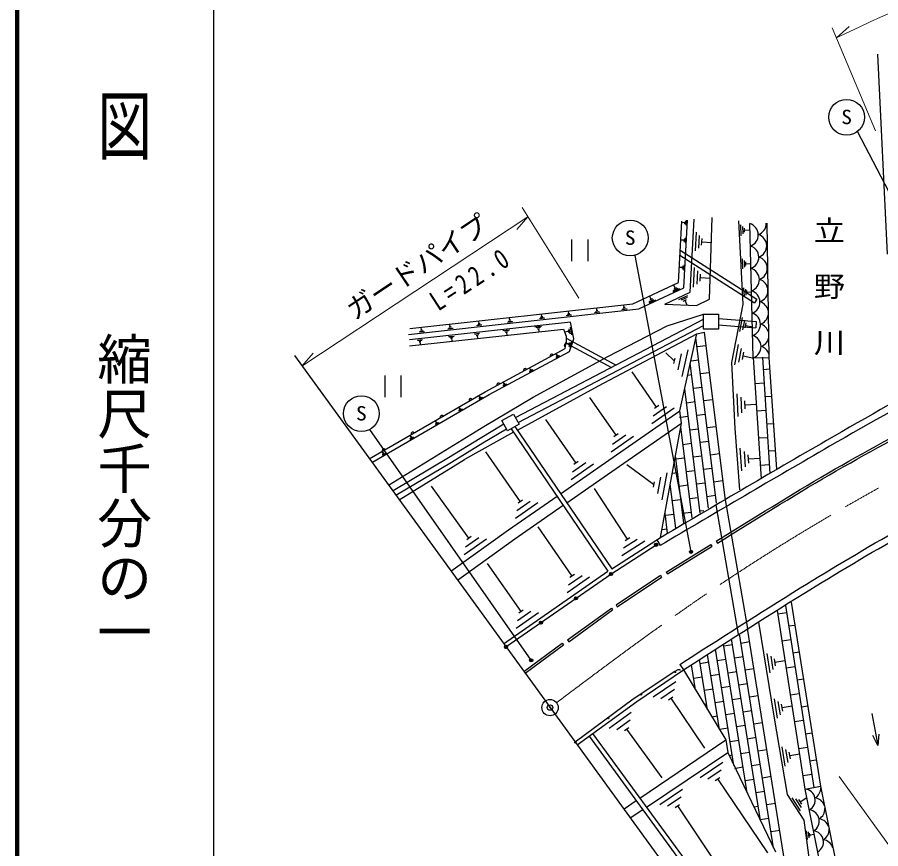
# Model space of a CAD drawing. Units: millimetres, scale not verified. Extents: x 40000 to 680000, y 20000 to 380000.
# Drawn here: x 40000 to 119162, y 243616 to 319832 of the extents above; entities that cross this region are included whole.
import ezdxf
from ezdxf.enums import TextEntityAlignment as Align

# ---------------------------------------------------------------- set-up
doc = ezdxf.new("R2010")
doc.units = ezdxf.units.MM
doc.header["$LTSCALE"] = 1000
doc.header["$PDMODE"] = 32
doc.header["$PDSIZE"] = 500
doc.linetypes.add('CHAIN', pattern=[18.5, 12, -1.5, 3.5, -1.5])
for name, color, linetype, lineweight in [('M-BGD', 7, 'Continuous', 25), ('M-BMK', 2, 'CHAIN', 13), ('M-BMK-SRVR', 3, 'Continuous', 25), ('M-STR-HTXT', 7, 'Continuous', 13), ('M-STR-STRC', 7, 'Continuous', 25), ('M-TTL', 2, 'Continuous', 140), ('M-TTL-BAND', 7, 'Continuous', 25)]:
    doc.layers.add(name, color=color, linetype=linetype, lineweight=lineweight)
doc.layers.add('M-BMK-HTXT', color=7, linetype='Continuous')
doc.layers.add('M-OTRS', color=6, linetype='Continuous')
doc.styles.add('@ＭＳ ゴシック', font='')
doc.styles.add('ＭＳ ゴシック', font='')
doc.styles.get('@ＭＳ ゴシック').set_extended_font_data('@MS Gothic')
doc.styles.get('ＭＳ ゴシック').set_extended_font_data('MS Gothic')

msp = doc.modelspace()

# ---------------------------------------------------------------- linework, layer by layer
at = {"layer": 'M-BGD'}
for p, q in [((119780, 298107), (118881, 316454)), ((101191, 300998), (100931, 301013)), ((101196, 301088), (101186, 300908)), ((101262, 300824), (101280, 301164)), ((101364, 301239), (101337, 300740)), ((107463, 288612), (107158, 300914)), ((108719, 300952), (108910, 288650)), ((102169, 298423), (102263, 300121)), ((106378, 299803), (106329, 300802)), ((106496, 300650), (106530, 299971)), ((106682, 300139), (106664, 300498)), ((106673, 300319), (107192, 300344)), ((90820, 299463), (90820, 297463)), ((92340, 297463), (92340, 299463)), ((101102, 299386), (100842, 299400)), ((101107, 299475), (101097, 299296)), ((101173, 299211), (101191, 299551)), ((101276, 299626), (101248, 299127)), ((102520, 299834), (102456, 298680)), ((102743, 298937), (102776, 299548)), ((102759, 299242), (103642, 299194)), ((100783, 298476), (107799, 293999)), ((100758, 298018), (107583, 293661)), ((106530, 296778), (106486, 297677)), ((100965, 296891), (100705, 296905)), ((100970, 296980), (100960, 296801)), ((101035, 296716), (101054, 297056)), ((101138, 297131), (101111, 296632)), ((101989, 295107), (102088, 296904)), ((106637, 297540), (106667, 296929)), ((106804, 297080), (106788, 297404)), ((106796, 297242), (107263, 297265)), ((102360, 296601), (102293, 295379)), ((102596, 295651), (102632, 296298)), ((100315, 294992), (100162, 295323)), ((102614, 295974), (103548, 295923)), ((100727, 294937), (100092, 294642)), ((100146, 294791), (100578, 294991)), ((100429, 295046), (100201, 294939)), ((106664, 294228), (106624, 295027)), ((106759, 294906), (106786, 294363)), ((106907, 294497), (106893, 294784)), ((106900, 294641), (107315, 294661)), ((98523, 293914), (97889, 293619)), ((97943, 293768), (98375, 293968)), ((98112, 293969), (97958, 294300)), ((98226, 294023), (97997, 293916)), ((100667, 293963), (101483, 294342)), ((101413, 294151), (100858, 293893)), ((101049, 293823), (101343, 293960)), ((101196, 293891), (101393, 293467)), ((107799, 293999), (107583, 293661)), ((90564, 292643), (90536, 292901)), ((93239, 292941), (93060, 292921)), ((93149, 292931), (93120, 293189)), ((95909, 293077), (95412, 293022)), ((95482, 293110), (95820, 293148)), ((95732, 293218), (95553, 293199)), ((95643, 293208), (95614, 293467)), ((85170, 292042), (85141, 292301)), ((85685, 283134), (102923, 292153)), ((88369, 292237), (87872, 292182)), ((87943, 292271), (88281, 292308)), ((88193, 292379), (88014, 292359)), ((88103, 292369), (88074, 292627)), ((90831, 292512), (90334, 292456)), ((90404, 292545), (90742, 292582)), ((90654, 292653), (90475, 292633)), ((93415, 292799), (92918, 292744)), ((92989, 292832), (93327, 292870)), ((104318, 292225), (107752, 291958)), ((106256, 291020), (106502, 292297)), ((77068, 291140), (77039, 291398)), ((79535, 291334), (79873, 291372)), ((79785, 291442), (79606, 291422)), ((79695, 291432), (79666, 291691)), ((82605, 291596), (82108, 291540)), ((82179, 291629), (82517, 291666)), ((82428, 291737), (82249, 291717)), ((82339, 291727), (82310, 291985)), ((85436, 291911), (84939, 291855)), ((85010, 291944), (85348, 291981)), ((85259, 292052), (85081, 292032)), ((85924, 282695), (102923, 291588)), ((87453, 291448), (88049, 291513)), ((87964, 291407), (87559, 291363)), ((90689, 291413), (90822, 290726)), ((104272, 291627), (107706, 291360)), ((106667, 292053), (106499, 291185)), ((106743, 291350), (106831, 291810)), ((106787, 291580), (107451, 291452)), ((107752, 291958), (107706, 291360)), ((77334, 291008), (76837, 290953)), ((76908, 291042), (77246, 291079)), ((77157, 291150), (76978, 291130)), ((79961, 291301), (79464, 291246)), ((79547, 290555), (80044, 290609)), ((81891, 290809), (82388, 290864)), ((82317, 290776), (81979, 290739)), ((82067, 290668), (82246, 290687)), ((82157, 290678), (82185, 290419)), ((84530, 291130), (85127, 291196)), ((85042, 291090), (84636, 291045)), ((84742, 290960), (84957, 290984)), ((84849, 290972), (84883, 290662)), ((87665, 291278), (87879, 291301)), ((87772, 291290), (87806, 290979)), ((90536, 291027), (90178, 290958)), ((90512, 291151), (90560, 290904)), ((90691, 290815), (90600, 291282)), ((76656, 290241), (77153, 290295)), ((77082, 290207), (76744, 290170)), ((76832, 290099), (77011, 290119)), ((76922, 290109), (76950, 289850)), ((79973, 290521), (79635, 290484)), ((79723, 290413), (79902, 290433)), ((79813, 290423), (79841, 290164)), ((90567, 289881), (90271, 289980)), ((90330, 290402), (94904, 287957)), ((90330, 289948), (94475, 287733)), ((90601, 289984), (90533, 289779)), ((90594, 289658), (90723, 290045)), ((90844, 290105), (90654, 289536)), ((104108, 275307), (102220, 290463)), ((105776, 287968), (106136, 289833)), ((89486, 288820), (89388, 289003)), ((100219, 288354), (99466, 289081)), ((100869, 288978), (100546, 287514)), ((101465, 289359), (100927, 286918)), ((103118, 289729), (102324, 289630)), ((106377, 289477), (106132, 288209)), ((106488, 288450), (106618, 289121)), ((89723, 288801), (89370, 288613)), ((89396, 288699), (89636, 288827)), ((89549, 288854), (89422, 288786)), ((100273, 288598), (100166, 288109)), ((102478, 288389), (101743, 288298)), ((106553, 288785), (107523, 288598)), ((107463, 288612), (108910, 288650)), ((108224, 277530), (107511, 288630)), ((108310, 288682), (108312, 288642)), ((108312, 288642), (108994, 278022)), ((108910, 288650), (109595, 278406)), ((87299, 287501), (86946, 287312)), ((87062, 287519), (86965, 287703)), ((86973, 287399), (87213, 287527)), ((87126, 287553), (86999, 287485)), ((103359, 274847), (101705, 288125)), ((108382, 287560), (108980, 287599)), ((73687, 287002), (73687, 285002)), ((75207, 285002), (75207, 287002)), ((98618, 284101), (96370, 287337)), ((101839, 287050), (101458, 287003)), ((103427, 287248), (102633, 287149)), ((84871, 286197), (84518, 286009)), ((84634, 286216), (84536, 286400)), ((84544, 286096), (84784, 286224)), ((84698, 286250), (84570, 286182)), ((102610, 274387), (101190, 285787)), ((102787, 285909), (101993, 285810)), ((107663, 286262), (108462, 286313)), ((82647, 284983), (82301, 284782)), ((82410, 284993), (82305, 285173)), ((82324, 284869), (82559, 285006)), ((82472, 285029), (82347, 284957)), ((94898, 281517), (92483, 284992)), ((101200, 285711), (101172, 285707)), ((106092, 283225), (105986, 285323)), ((106338, 285004), (106410, 283578)), ((108542, 285065), (109147, 285104)), ((98823, 284244), (98412, 283958)), ((102148, 284569), (101354, 284470)), ((103736, 284767), (102942, 284668)), ((106729, 283930), (106691, 284685)), ((106710, 284308), (107801, 284363)), ((80812, 283919), (80466, 283718)), ((80575, 283930), (80471, 284109)), ((80489, 283806), (80725, 283942)), ((80637, 283966), (80513, 283893)), ((100215, 283993), (98162, 282567)), ((99519, 284118), (98287, 283262)), ((103096, 283428), (102302, 283329)), ((107824, 283767), (108622, 283818)), ((78652, 282667), (78306, 282466)), ((78415, 282677), (78310, 282857)), ((78329, 282554), (78564, 282690)), ((78477, 282713), (78352, 282641)), ((91225, 278965), (88456, 282951)), ((100817, 283144), (100715, 283131)), ((101509, 283230), (100817, 283144)), ((108702, 282571), (109314, 282610)), ((85292, 282105), (94152, 269067)), ((85623, 282330), (94496, 269272)), ((100869, 281891), (100748, 281876)), ((101861, 273927), (100821, 282279)), ((102457, 282088), (101663, 281990)), ((104045, 282286), (103251, 282187)), ((76340, 281327), (75994, 281126)), ((76102, 281337), (75998, 281517)), ((76017, 281213), (76252, 281350)), ((76165, 281373), (76040, 281301)), ((85507, 281789), (81005, 279299)), ((96495, 281409), (94442, 279982)), ((95799, 281534), (94567, 280678)), ((95103, 281659), (94692, 281374)), ((107984, 281272), (108782, 281323)), ((101818, 280749), (101024, 280650)), ((103405, 280947), (102611, 280848)), ((106436, 278254), (106280, 280348)), ((73796, 279852), (73450, 279652)), ((73559, 279863), (73455, 280043)), ((73473, 279739), (73709, 279876)), ((73621, 279899), (73497, 279826)), ((86122, 275426), (82954, 280000)), ((101112, 273467), (100342, 279649)), ((102766, 279608), (101972, 279509)), ((104354, 279805), (103560, 279707)), ((106640, 280038), (106746, 278613)), ((107056, 278973), (107000, 279727)), ((108862, 280076), (109481, 280115)), ((75004, 275605), (81005, 279299)), ((92822, 278857), (90768, 277431)), ((92126, 278982), (90894, 278127)), ((91430, 279108), (91019, 278823)), ((98339, 277017), (95884, 278821)), ((101178, 279410), (100384, 279311)), ((107028, 279350), (108117, 279431)), ((108144, 278777), (108942, 278828)), ((99546, 278067), (99099, 275608)), ((100539, 278071), (100044, 278009)), ((102127, 278268), (101333, 278169)), ((103714, 278466), (102921, 278367)), ((98383, 277263), (98294, 276771)), ((98965, 277665), (98696, 276189)), ((103075, 277127), (102281, 277028)), ((104663, 277325), (103869, 277226)), ((81408, 272090), (77982, 276859)), ((95938, 271983), (92935, 276651)), ((99900, 276731), (99809, 276720)), ((100364, 273007), (99864, 277019)), ((101487, 276929), (100693, 276830)), ((86328, 275568), (85917, 275284)), ((100848, 275590), (100054, 275491)), ((102436, 275788), (101642, 275689)), ((104023, 275985), (103230, 275886)), ((104857, 275768), (106946, 263802)), ((87719, 275316), (85664, 273892)), ((87023, 275442), (85790, 274588)), ((104049, 275139), (106077, 263283)), ((99615, 272546), (99385, 274389)), ((100209, 274250), (99415, 274152)), ((101796, 274448), (101003, 274349)), ((102942, 274591), (102590, 274547)), ((90874, 268612), (87742, 273112)), ((99569, 272911), (99106, 272853)), ((100371, 273011), (100363, 273010)), ((83007, 272007), (80977, 270548)), ((82309, 272121), (81091, 271246)), ((81611, 272236), (81205, 271944)), ((94496, 269272), (98979, 272156)), ((97530, 271818), (95428, 270466)), ((96839, 271968), (95578, 271157)), ((96148, 272118), (95728, 271848)), ((98632, 271933), (98935, 271415)), ((104083, 271798), (104187, 271627)), ((94431, 268797), (98567, 271485)), ((99490, 268975), (103574, 271490)), ((99599, 268807), (103706, 271336)), ((103706, 271336), (103574, 271490)), ((86184, 265347), (83110, 269763)), ((84589, 262409), (94152, 269067)), ((84806, 262111), (94431, 268797)), ((92471, 268506), (90420, 267077)), ((91775, 268630), (90544, 267773)), ((91079, 268755), (90669, 268469)), ((94900, 265963), (98962, 268687)), ((95012, 265797), (99074, 268521)), ((98962, 268687), (99074, 268521)), ((99490, 268975), (99599, 268807)), ((110962, 266220), (113636, 249345)), ((87781, 265241), (85729, 263812)), ((87085, 265365), (85854, 264508)), ((86389, 265490), (85979, 265205)), ((90450, 262756), (94464, 265672)), ((90567, 262595), (94581, 265510)), ((94464, 265672), (94581, 265510)), ((94900, 265963), (95012, 265797)), ((112235, 249090), (109688, 265456)), ((109736, 265147), (110527, 265270)), ((110429, 265900), (113023, 249233)), ((110692, 240303), (106946, 263802)), ((110719, 264035), (111294, 264124)), ((108129, 246218), (105477, 262852)), ((109340, 243701), (106211, 263327)), ((86440, 259858), (89970, 262469)), ((86559, 259697), (90089, 262308)), ((89970, 262469), (90089, 262308)), ((90450, 262756), (90567, 262595)), ((106917, 248735), (104743, 262377)), ((105563, 262315), (104773, 262189)), ((107143, 262567), (106353, 262441)), ((110121, 262677), (110911, 262800)), ((104372, 254541), (103274, 261428)), ((105706, 251252), (104008, 261902)), ((109037, 259728), (108747, 261505)), ((109078, 261267), (109275, 260059)), ((111103, 261564), (111685, 261655)), ((100744, 260507), (101066, 260000)), ((102172, 258173), (101805, 260478)), ((103272, 256357), (102539, 260953)), ((103389, 260703), (102599, 260577)), ((104969, 260955), (104179, 260829)), ((106549, 261207), (105759, 261081)), ((109513, 260390), (109408, 261029)), ((109461, 260709), (110384, 260860)), ((100297, 259849), (96477, 257333)), ((100547, 260014), (100297, 259849)), ((101073, 259988), (101071, 260003)), ((105956, 259846), (105166, 259720)), ((107536, 260098), (106746, 259972)), ((110505, 260206), (111296, 260329)), ((98312, 257534), (100382, 258934)), ((102796, 259343), (102006, 259217)), ((104376, 259594), (103586, 259469)), ((111488, 259094), (112077, 259186)), ((99006, 257400), (100248, 258240)), ((103783, 258234), (102993, 258108)), ((105363, 258486), (104573, 258360)), ((106943, 258738), (106153, 258612)), ((96477, 257333), (91135, 253397)), ((99700, 257266), (100114, 257546)), ((99907, 257406), (102992, 252846)), ((106350, 257378), (105560, 257252)), ((107930, 257629), (107140, 257503)), ((109699, 255571), (109410, 257347)), ((110890, 257736), (111680, 257859)), ((103190, 256874), (102979, 256840)), ((104770, 257126), (103980, 257000)), ((109740, 257110), (109937, 255901)), ((110175, 256232), (110071, 256872)), ((110123, 256552), (111047, 256702)), ((111872, 256624), (112468, 256717)), ((94268, 254666), (96293, 256131)), ((104176, 255765), (103678, 255686)), ((105756, 256017), (104966, 255891)), ((107337, 256269), (106546, 256143)), ((118335, 256014), (118904, 253068)), ((94966, 254554), (96182, 255433)), ((106743, 254909), (105953, 254783)), ((108323, 255161), (107533, 255035)), ((111274, 255266), (112065, 255389)), ((92743, 254179), (107440, 234079)), ((95665, 254442), (96070, 254735)), ((95867, 254588), (99096, 250127)), ((104377, 254532), (104373, 254531)), ((105163, 254657), (104377, 254532)), ((112257, 254154), (112859, 254247)), ((92420, 253943), (107117, 233843)), ((97079, 248249), (104948, 253590)), ((106150, 253548), (105360, 253422)), ((107730, 253800), (106940, 253674)), ((108717, 252692), (107927, 252566)), ((110413, 251179), (110115, 252954)), ((110446, 252718), (110649, 251511)), ((111659, 252795), (112449, 252919)), ((97674, 247435), (105130, 252450)), ((105130, 252450), (109517, 243334)), ((105557, 252188), (105277, 252143)), ((107137, 252440), (106347, 252314)), ((110886, 251842), (110778, 252481)), ((110832, 252162), (111755, 252317)), ((112641, 251683), (113251, 251778)), ((102609, 250152), (104684, 251547)), ((105843, 250968), (105754, 250954)), ((106544, 251080), (105843, 250968)), ((108124, 251331), (107334, 251205)), ((103303, 250016), (104548, 250854)), ((103997, 249881), (104412, 250160)), ((109110, 250223), (108320, 250097)), ((112043, 250325), (112834, 250448)), ((104205, 250020), (108769, 243235)), ((107530, 249971), (106740, 249845)), ((98921, 247671), (100995, 249066)), ((108517, 248863), (107727, 248737)), ((112235, 249090), (113636, 249345)), ((115292, 233743), (112235, 249090)), ((113023, 249233), (113026, 249213)), ((113636, 249345), (116693, 234125)), ((95632, 247267), (96748, 248024)), ((99615, 247535), (100859, 248373)), ((111794, 247097), (111032, 248271)), ((111342, 248205), (111860, 247406)), ((111926, 247716), (111652, 248139)), ((111789, 247928), (112400, 248324)), ((96190, 246437), (97342, 247211)), ((100309, 247400), (100724, 247679)), ((100516, 247539), (105288, 240445)), ((107924, 247502), (107540, 247441)), ((109504, 247754), (108714, 247628)), ((108911, 246394), (108121, 246268)), ((109898, 245285), (109108, 245159)), ((112459, 244472), (112353, 245265)), ((112497, 245155), (112569, 244616)), ((112679, 244760), (112641, 245045)), ((112660, 244903), (113072, 244958)), ((109304, 243925), (109237, 243914))]:
    msp.add_line(p, q, dxfattribs=at)
for points in [[(75875, 290755), (96994, 293107), (101110, 295018), (101453, 301241)], [(75979, 291291), (96445, 293570), (100620, 295508), (100930, 301139)], [(99376, 293548), (102286, 293401), (103462, 293989), (103707, 301486)], [(99376, 293548), (101698, 294626), (102067, 301329)], [(106244, 276501), (105825, 282138), (105520, 288193), (106548, 293525), (106168, 301180)], [(74039, 276934), (82784, 282327), (87292, 285022), (94152, 288746), (99591, 291539), (102923, 292617)], [(72519, 279027), (83274, 285267), (90624, 289187), (91016, 290363), (90722, 291882), (75973, 290265)], [(75973, 289726), (90085, 291245), (90330, 290608), (90330, 290020)], [(85860, 281981), (93289, 286056), (102298, 290816)], [(98979, 272156), (100882, 282616), (100741, 283750), (102298, 290816), (102963, 290969), (104857, 275768)], [(72271, 279368), (82882, 285512), (90232, 289481), (90330, 290020)], [(90308, 289898), (90270, 289893), (90238, 289881), (90203, 289856), (90180, 289830), (90161, 289797), (90153, 289750), (90158, 289712), (90170, 289679), (90195, 289644), (90221, 289621), (90254, 289603)], [(89139, 288891), (89111, 288917), (89081, 288935), (89041, 288947), (89006, 288949), (88968, 288942), (88926, 288919), (88900, 288892), (88882, 288861), (88870, 288821), (88869, 288786), (88875, 288748)], [(86689, 287568), (86661, 287594), (86631, 287612), (86591, 287624), (86556, 287626), (86518, 287619), (86476, 287596), (86450, 287569), (86432, 287539), (86420, 287498), (86419, 287463), (86425, 287426)], [(84239, 286245), (84211, 286271), (84181, 286289), (84141, 286301), (84106, 286303), (84068, 286296), (84026, 286273), (84000, 286246), (83982, 286216), (83970, 286175), (83969, 286140), (83975, 286103)], [(81686, 284819), (81657, 284845), (81627, 284862), (81586, 284872), (81551, 284873), (81513, 284865), (81472, 284841), (81447, 284813), (81430, 284782), (81419, 284741), (81418, 284706), (81426, 284669)], [(89816, 276160), (93537, 278738), (100741, 283750)], [(79033, 283283), (79004, 283308), (78974, 283325), (78933, 283336), (78898, 283337), (78861, 283329), (78819, 283305), (78794, 283277), (78777, 283246), (78766, 283205), (78766, 283170), (78773, 283133)], [(90378, 275333), (94108, 277917), (100882, 282616)], [(74452, 276442), (79535, 279471), (82428, 281237), (84605, 282550)], [(74708, 276013), (79795, 279044), (82686, 280808), (84845, 282110)], [(76380, 281747), (76352, 281772), (76321, 281789), (76280, 281800), (76245, 281801), (76208, 281793), (76166, 281769), (76141, 281741), (76124, 281710), (76113, 281669), (76113, 281634), (76121, 281597)], [(73727, 280211), (73699, 280236), (73668, 280253), (73627, 280264), (73592, 280265), (73555, 280257), (73514, 280233), (73489, 280204), (73472, 280174), (73461, 280133), (73460, 280098), (73468, 280061)], [(79764, 269061), (85035, 272848), (89487, 275932)], [(80347, 268249), (85612, 272031), (90049, 275105)], [(107969, 264373), (109370, 255776), (110580, 248581), (112108, 246225), (113891, 232979)], [(91318, 253146), (96787, 257106), (101066, 260000), (104948, 253590), (105130, 252450)], [(100547, 260014), (100587, 260040), (100616, 260051), (100656, 260056), (100686, 260054), (100714, 260044), (100749, 260024), (100770, 260002), (100780, 259987)], [(118989, 254103), (118904, 253068), (118439, 253997)]]:
    msp.add_lwpolyline(points, dxfattribs=at)
for points in [[(104295, 291245), (102923, 291245), (102923, 292617), (104295, 292617)], [(86018, 282523), (84940, 281935), (84427, 282876), (85505, 283464)]]:
    msp.add_lwpolyline(points, close=True, dxfattribs=at)
for centre, radius in [((98567, 271485), 150), ((98567, 271485), 132), ((98567, 271485), 114), ((98567, 271485), 96), ((98567, 271485), 78), ((98567, 271485), 60), ((98567, 271485), 42), ((98567, 271485), 24), ((98567, 271485), 6), ((94431, 268797), 150), ((94431, 268797), 132), ((94431, 268797), 114), ((94431, 268797), 96), ((94431, 268797), 78), ((94431, 268797), 60), ((94431, 268797), 42), ((94431, 268797), 24), ((94431, 268797), 6), ((91223, 266568), 150), ((91223, 266568), 132), ((91223, 266568), 114), ((91223, 266568), 96), ((91223, 266568), 78), ((91223, 266568), 60), ((91223, 266568), 42), ((91223, 266568), 24), ((91223, 266568), 6), ((88014, 264340), 150), ((88014, 264340), 132), ((88014, 264340), 114), ((88014, 264340), 96), ((88014, 264340), 78), ((88014, 264340), 60), ((88014, 264340), 42), ((88014, 264340), 24), ((88014, 264340), 6), ((84806, 262111), 150), ((84806, 262111), 132), ((84806, 262111), 114), ((84806, 262111), 96), ((84806, 262111), 78), ((84806, 262111), 60), ((84806, 262111), 42), ((84806, 262111), 24), ((84806, 262111), 6), ((100324, 259807), 50), ((100324, 259807), 30), ((100324, 259807), 10), ((97204, 257752), 50), ((97204, 257752), 30), ((97204, 257752), 10), ((94173, 255573), 50), ((94173, 255573), 30), ((94173, 255573), 10), ((91165, 253357), 50), ((91165, 253357), 30), ((91165, 253357), 10)]:
    msp.add_circle(centre, radius, dxfattribs=at)
for centre, radius, start, end in [((106861, 299881), 1075, 288.88232, 73.95532), ((107587, 300924), 1075, 288.88232, 1.38855), ((107638, 298874), 1075, 288.88232, 73.95532), ((106912, 297830), 1075, 288.88232, 73.95532), ((107689, 296824), 1075, 288.88232, 73.95532), ((106962, 295780), 1075, 288.88232, 73.95532), ((107740, 294774), 1075, 288.88232, 73.95532), ((107013, 293730), 1075, 288.88232, 73.95532), ((107791, 292723), 1075, 11.6814, 73.95532), ((107064, 291680), 1075, 288.88232, 73.95532), ((107791, 292723), 1075, 288.88232, 350.09229), ((107841, 290673), 1075, 16.1792, 73.95532), ((107115, 289629), 1075, 288.88232, 73.95532), ((107841, 290673), 1075, 288.88232, 345.5946), ((107892, 288623), 1075, 19.64563, 73.95532), ((112125, 248071), 1025, 298.68799, 83.84033), ((112639, 249170), 1025, 298.68799, 2.38525), ((113021, 247252), 1025, 19.12292, 83.84033), ((112508, 246153), 1025, 298.68799, 83.84033), ((113021, 247252), 1025, 298.68799, 3.58911), ((113403, 245334), 1025, 17.69592, 83.84033), ((113403, 245334), 1025, 298.68799, 5.01611), ((112890, 244234), 1025, 298.68799, 83.84033), ((113785, 243415), 1025, 15.83765, 83.84033)]:
    msp.add_arc(centre, radius, start, end, dxfattribs=at)
for points in [[(135349, 292236), (132082, 290651), (128816, 289066), (125600, 287384), (121740, 285365), (117952, 283207), (114179, 281027), (108979, 278023), (103805, 274978), (98632, 271933)], [(135616, 291698), (132354, 290116), (129092, 288533), (125880, 286853), (122026, 284838), (118244, 282682), (114476, 280506), (109278, 277503), (104107, 274459), (98935, 271415)], [(104083, 271798), (107488, 273922), (110893, 276046), (114362, 278061), (117711, 280005), (121120, 281848), (124547, 283655), (127295, 285105), (130054, 286531), (132814, 287957)], [(104187, 271627), (107591, 273750), (110994, 275874), (114462, 277887), (117810, 279831), (121217, 281673), (124641, 283479), (127389, 284928), (130147, 286354), (132906, 287780)], [(100744, 260506), (104410, 262866), (108076, 265226), (111784, 267519), (114816, 269394), (117877, 271224), (120987, 272964), (126094, 275823), (131333, 278440), (136573, 281057)], [(101066, 260000), (104729, 262358), (108392, 264716), (112098, 267008), (115123, 268878), (118176, 270703), (121278, 272440), (126380, 275296), (131615, 277910), (136849, 280525)]]:
    msp.add_open_spline(points, degree=3, knots=[0, 0, 0, 0, 1, 1, 1, 2, 2, 2, 3, 3, 3, 3], dxfattribs=at)
at = {"layer": 'M-BMK'}
msp.add_open_spline([(89434, 256999), (94275, 260634), (99124, 264259), (104144, 267635), (109769, 271418), (115610, 274889), (121575, 278114), (126981, 281036), (132490, 283756), (137999, 286477)], degree=3, knots=[0, 0, 0, 0, 1, 1, 1, 2, 2, 2, 3, 3, 3, 3], dxfattribs=at)
at = {"layer": 'M-BMK-SRVR'}
msp.add_lwpolyline([(65410, 288814), (88842, 256555), (108315, 229745)], dxfattribs=at)
for radius in [750, 30]:
    msp.add_circle((88842, 256555), radius, dxfattribs=at)
at = {"layer": 'M-OTRS'}
msp.add_point((88842, 256555), dxfattribs=at)
at = {"layer": 'M-STR-HTXT'}
for p, q in [((118680, 309420), (114718, 318871)), ((115105, 317949), (116276, 318976)), ((115105, 317949), (115404, 318092)), ((86287, 302399), (91471, 294080)), ((66103, 287860), (86816, 301550)), ((86816, 301550), (85796, 300372)), ((66103, 287860), (67123, 289038)), ((126715, 234471), (115348, 250236))]:
    msp.add_line(p, q, dxfattribs=at)
msp.add_arc((201870, 137749), 200000, 106.20374, 115.61548, dxfattribs=at)
at = {"layer": 'M-STR-STRC'}
for p, q in [((129000, 286269), (117047, 309370)), ((96604, 298002), (101767, 270832)), ((87121, 260886), (72310, 282051))]:
    msp.add_line(p, q, dxfattribs=at)
for centre, radius in [((116036, 310666), 1642), ((96195, 299601), 1642), ((71547, 283500), 1642), ((101767, 270832), 150), ((101767, 270832), 90), ((101767, 270832), 30), ((87121, 260886), 150), ((87121, 260886), 90), ((87121, 260886), 30)]:
    msp.add_circle(centre, radius, dxfattribs=at)
at = {"layer": 'M-TTL'}
msp.add_line((40000, 380000), (40000, 20000), dxfattribs=at)
at = {"layer": 'M-TTL-BAND'}
msp.add_line((58000, 370000), (58000, 20000), dxfattribs=at)

# ---------------------------------------------------------------- texts
at = {"layer": 'M-BMK-HTXT', "style": '@ＭＳ ゴシック', "width": 0.9}
msp.add_text('立\u3000野\u3000川', height=2089, rotation=270, dxfattribs=at).set_placement((112747, 301590), align=Align.BOTTOM_LEFT)
at = {"layer": 'M-STR-HTXT', "style": 'ＭＳ ゴシック'}
msp.add_text('ガードパイプ', height=1833, rotation=33.8, dxfattribs=at).set_placement((71235, 291567), align=Align.BOTTOM_LEFT)
at = {"layer": 'M-STR-HTXT', "insert": (78602, 292816), "char_height": 1833, "attachment_point": 7, "rotation": 33, "style": 'ＭＳ ゴシック'}
msp.add_mtext('\\T1.4;\\W0.8;L=22.0', dxfattribs=at)
at = {"layer": 'M-STR-STRC', "style": 'ＭＳ ゴシック', "width": 1.1}
for p in [(115541, 309640), (95700, 298575), (71052, 282474)]:
    msp.add_text('S', height=1320, dxfattribs=at).set_placement(p, align=Align.BOTTOM_LEFT)
at = {"layer": 'M-TTL-BAND', "style": '@ＭＳ ゴシック', "width": 1.4}
msp.add_text('平  面  図', height=3666, rotation=270, dxfattribs=at).set_placement((49777, 306475), align=Align.MIDDLE_RIGHT)
at = {"layer": 'M-TTL-BAND', "style": '@ＭＳ ゴシック'}
msp.add_text('縮尺千分の一', height=3666, rotation=270, dxfattribs=at).set_placement((49777, 261030), align=Align.MIDDLE_RIGHT)

doc.saveas('drawing.dxf')
